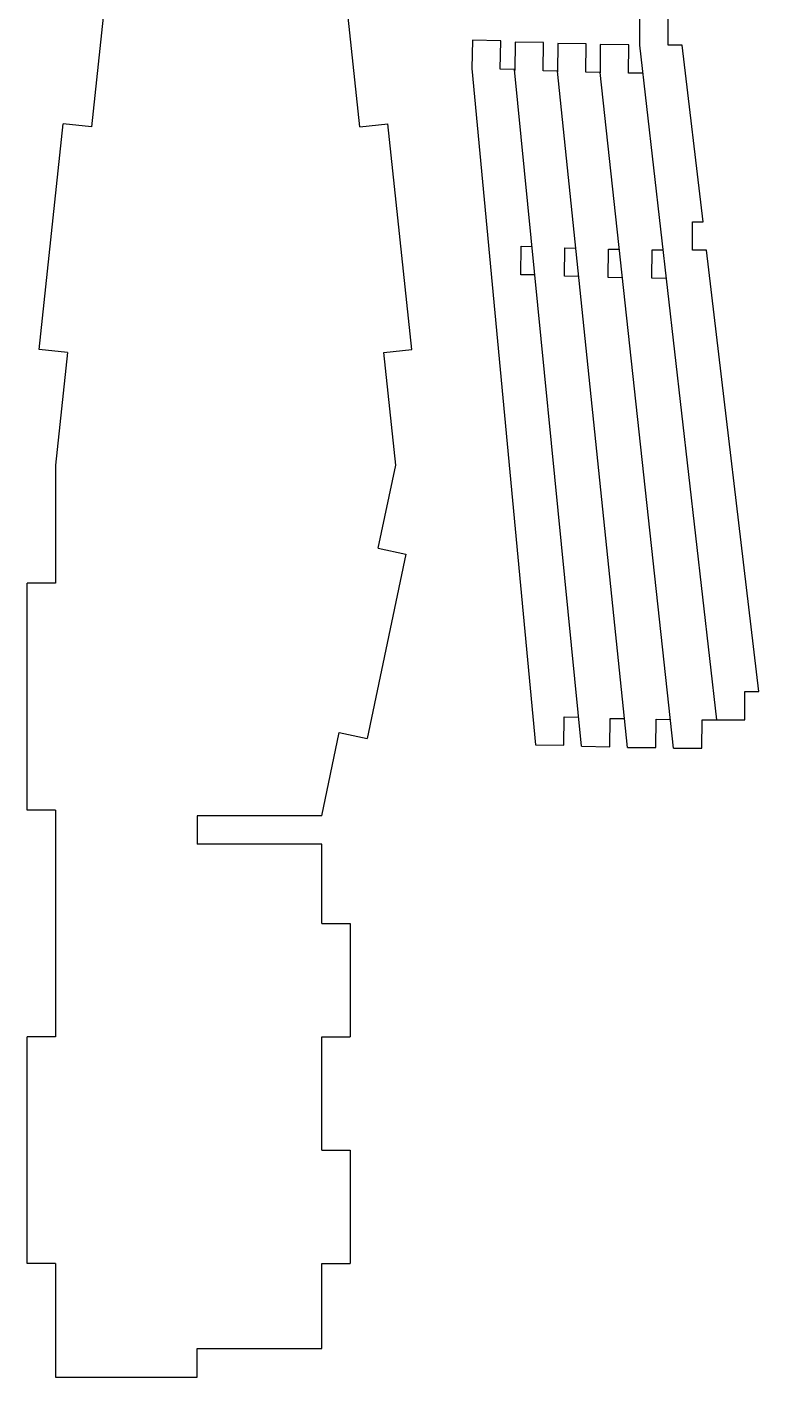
# Model space of a CAD drawing. Header units: inches. Extents: x -0.88 to 6.97, y -0.65 to 8.88.
# Drawn here: x -0.88 to 2.02, y -0.65 to 4.71 of the extents above; entities that cross this region are included whole.
import ezdxf

# ---------------------------------------------------------------- set-up
doc = ezdxf.new("R2010")
doc.units = ezdxf.units.IN
doc.header["$MEASUREMENT"] = 0

# ---------------------------------------------------------------- blocks, each defined once
blk = doc.blocks.new('block 2')
at = {"color": 7, "lineweight": 25, "true_color": 0xffffff}
blk.add_lwpolyline([(168.37, 185), (179.62, 184.95)], dxfattribs=at)
blk = doc.blocks.new('block 3')
at = {"color": 7, "lineweight": 25, "true_color": 0xffffff}
blk.add_lwpolyline([(150.11, 185.27), (161.36, 185.16)], dxfattribs=at)
blk = doc.blocks.new('block 4')
at = {"color": 7, "lineweight": 25, "true_color": 0xffffff}
blk.add_lwpolyline([(131.84, 185.71), (143.09, 185.54)], dxfattribs=at)
blk = doc.blocks.new('block 5')
at = {"color": 7, "lineweight": 25, "true_color": 0xffffff}
blk.add_lwpolyline([(113.56, 186.33), (124.81, 186.11)], dxfattribs=at)
blk = doc.blocks.new('block 7')
at = {"color": 7, "lineweight": 25, "true_color": 0xffffff}
blk.add_lwpolyline([(185.35, 196.17), (196.6, 196.17)], dxfattribs=at)
blk = doc.blocks.new('block 9')
at = {"color": 7, "lineweight": 25, "true_color": 0xffffff}
blk.add_lwpolyline([(196.6, 207.42), (202.27, 207.42)], dxfattribs=at)
blk = doc.blocks.new('block 10')
at = {"color": 7, "lineweight": 25, "true_color": 0xffffff}
blk.add_lwpolyline([(179.68, 196.2), (185.35, 196.17)], dxfattribs=at)
blk = doc.blocks.new('block 11')
at = {"color": 7, "lineweight": 25, "true_color": 0xffffff}
blk.add_lwpolyline([(161.47, 196.41), (167.14, 196.35)], dxfattribs=at)
blk = doc.blocks.new('block 12')
at = {"color": 7, "lineweight": 25, "true_color": 0xffffff}
blk.add_lwpolyline([(143.25, 196.79), (148.92, 196.71)], dxfattribs=at)
blk = doc.blocks.new('block 13')
at = {"color": 7, "lineweight": 25, "true_color": 0xffffff}
blk.add_lwpolyline([(125.03, 197.36), (130.7, 197.25)], dxfattribs=at)
blk = doc.blocks.new('block 34')
at = {"color": 7, "lineweight": 25, "true_color": 0xffffff}
blk.add_lwpolyline([(181.5, 382.55), (175.87, 382.55)], dxfattribs=at)
blk = doc.blocks.new('block 35')
at = {"color": 7, "lineweight": 25, "true_color": 0xffffff}
blk.add_lwpolyline([(165.44, 371.4), (159.81, 371.43)], dxfattribs=at)
blk = doc.blocks.new('block 36')
at = {"color": 7, "lineweight": 25, "true_color": 0xffffff}
blk.add_lwpolyline([(159.87, 382.68), (164.16, 382.66)], dxfattribs=at)
blk = doc.blocks.new('block 37')
at = {"color": 7, "lineweight": 25, "true_color": 0xffffff}
blk.add_lwpolyline([(148.09, 371.67), (142.47, 371.73)], dxfattribs=at)
blk = doc.blocks.new('block 38')
at = {"color": 7, "lineweight": 25, "true_color": 0xffffff}
blk.add_lwpolyline([(142.58, 382.98), (146.87, 382.94)], dxfattribs=at)
blk = doc.blocks.new('block 39')
at = {"color": 7, "lineweight": 25, "true_color": 0xffffff}
blk.add_lwpolyline([(130.74, 372.12), (125.12, 372.21)], dxfattribs=at)
blk = doc.blocks.new('block 40')
at = {"color": 7, "lineweight": 25, "true_color": 0xffffff}
blk.add_lwpolyline([(125.28, 383.46), (129.57, 383.39)], dxfattribs=at)
blk = doc.blocks.new('block 41')
at = {"color": 7, "lineweight": 25, "true_color": 0xffffff}
blk.add_lwpolyline([(113.38, 372.75), (107.76, 372.86)], dxfattribs=at)
blk = doc.blocks.new('block 42')
at = {"color": 7, "lineweight": 25, "true_color": 0xffffff}
blk.add_lwpolyline([(107.98, 384.11), (112.27, 384.02)], dxfattribs=at)
blk = doc.blocks.new('block 44')
at = {"color": 7, "lineweight": 25, "true_color": 0xffffff}
blk.add_lwpolyline([(131.84, 185.71), (105.33, 454.29)], dxfattribs=at)
blk = doc.blocks.new('block 45')
at = {"color": 7, "lineweight": 25, "true_color": 0xffffff}
blk.add_lwpolyline([(88.42, 454.63), (113.56, 186.33)], dxfattribs=at)
blk = doc.blocks.new('block 46')
at = {"color": 7, "lineweight": 25, "true_color": 0xffffff}
blk.add_lwpolyline([(88.64, 465.88), (88.42, 454.63)], dxfattribs=at)
blk = doc.blocks.new('block 47')
at = {"color": 7, "lineweight": 25, "true_color": 0xffffff}
blk.add_lwpolyline([(99.66, 454.41), (99.88, 465.65)], dxfattribs=at)
blk = doc.blocks.new('block 49')
at = {"color": 7, "lineweight": 25, "true_color": 0xffffff}
blk.add_lwpolyline([(175.87, 393.8), (180.17, 393.8)], dxfattribs=at)
blk = doc.blocks.new('block 50')
at = {"color": 7, "lineweight": 25, "true_color": 0xffffff}
blk.add_lwpolyline([(150.11, 185.27), (122.29, 453.63)], dxfattribs=at)
blk = doc.blocks.new('block 53')
at = {"color": 7, "lineweight": 25, "true_color": 0xffffff}
blk.add_lwpolyline([(122.44, 464.55), (122.33, 453.3)], dxfattribs=at)
blk = doc.blocks.new('block 54')
at = {"color": 7, "lineweight": 25, "true_color": 0xffffff}
blk.add_lwpolyline([(105.54, 465.13), (105.37, 453.88)], dxfattribs=at)
blk = doc.blocks.new('block 55')
at = {"color": 7, "lineweight": 25, "true_color": 0xffffff}
blk.add_lwpolyline([(116.62, 453.71), (116.79, 464.96)], dxfattribs=at)
blk = doc.blocks.new('block 56')
at = {"color": 7, "lineweight": 25, "true_color": 0xffffff}
blk.add_lwpolyline([(125.12, 372.21), (125.28, 383.46)], dxfattribs=at)
blk = doc.blocks.new('block 57')
at = {"color": 7, "lineweight": 25, "true_color": 0xffffff}
blk.add_lwpolyline([(107.76, 372.86), (107.98, 384.11)], dxfattribs=at)
blk = doc.blocks.new('block 64')
at = {"color": 7, "lineweight": 25, "true_color": 0xffffff}
blk.add_lwpolyline([(168.37, 185), (139.24, 453.14)], dxfattribs=at)
blk = doc.blocks.new('block 67')
at = {"color": 7, "lineweight": 25, "true_color": 0xffffff}
blk.add_lwpolyline([(139.33, 464.15), (139.27, 452.9)], dxfattribs=at)
blk = doc.blocks.new('block 68')
at = {"color": 7, "lineweight": 25, "true_color": 0xffffff}
blk.add_lwpolyline([(150.52, 452.85), (150.58, 464.1)], dxfattribs=at)
blk = doc.blocks.new('block 69')
at = {"color": 7, "lineweight": 25, "true_color": 0xffffff}
blk.add_lwpolyline([(133.57, 453.19), (133.69, 464.44)], dxfattribs=at)
blk = doc.blocks.new('block 70')
at = {"color": 7, "lineweight": 25, "true_color": 0xffffff}
blk.add_lwpolyline([(142.47, 371.73), (142.58, 382.98)], dxfattribs=at)
blk = doc.blocks.new('block 71')
at = {"color": 7, "lineweight": 25, "true_color": 0xffffff}
blk.add_lwpolyline([(143.09, 185.54), (143.25, 196.79)], dxfattribs=at)
blk = doc.blocks.new('block 72')
at = {"color": 7, "lineweight": 25, "true_color": 0xffffff}
blk.add_lwpolyline([(124.81, 186.11), (125.03, 197.36)], dxfattribs=at)
blk = doc.blocks.new('block 77')
at = {"color": 7, "lineweight": 25, "true_color": 0xffffff}
blk.add_lwpolyline([(156.19, 452.82), (150.52, 452.85)], dxfattribs=at)
blk = doc.blocks.new('block 78')
at = {"color": 7, "lineweight": 25, "true_color": 0xffffff}
blk.add_lwpolyline([(139.24, 453.14), (133.57, 453.19)], dxfattribs=at)
blk = doc.blocks.new('block 79')
at = {"color": 7, "lineweight": 25, "true_color": 0xffffff}
blk.add_lwpolyline([(122.29, 453.63), (116.62, 453.71)], dxfattribs=at)
blk = doc.blocks.new('block 80')
at = {"color": 7, "lineweight": 25, "true_color": 0xffffff}
blk.add_lwpolyline([(105.33, 454.29), (99.66, 454.41)], dxfattribs=at)
blk = doc.blocks.new('block 82')
at = {"color": 7, "lineweight": 25, "true_color": 0xffffff}
blk.add_lwpolyline([(154.93, 463.92), (185.35, 196.17)], dxfattribs=at)
blk = doc.blocks.new('block 83')
at = {"color": 7, "lineweight": 25, "true_color": 0xffffff}
blk.add_lwpolyline([(154.93, 603.06), (154.93, 463.92)], dxfattribs=at)
blk = doc.blocks.new('block 84')
at = {"color": 7, "lineweight": 25, "true_color": 0xffffff}
blk.add_lwpolyline([(166.18, 463.92), (166.18, 603.06)], dxfattribs=at)
blk = doc.blocks.new('block 85')
at = {"color": 7, "lineweight": 25, "true_color": 0xffffff}
blk.add_lwpolyline([(175.87, 382.55), (175.87, 393.8)], dxfattribs=at)
blk = doc.blocks.new('block 86')
at = {"color": 7, "lineweight": 25, "true_color": 0xffffff}
blk.add_lwpolyline([(159.81, 371.43), (159.87, 382.68)], dxfattribs=at)
blk = doc.blocks.new('block 87')
at = {"color": 7, "lineweight": 25, "true_color": 0xffffff}
blk.add_lwpolyline([(161.36, 185.16), (161.47, 196.41)], dxfattribs=at)
blk = doc.blocks.new('block 89')
at = {"color": 7, "lineweight": 25, "true_color": 0xffffff}
blk.add_lwpolyline([(171.85, 463.92), (166.18, 463.92)], dxfattribs=at)
blk = doc.blocks.new('block 93')
at = {"color": 7, "lineweight": 25, "true_color": 0xffffff}
blk.add_lwpolyline([(150.58, 464.1), (139.33, 464.15)], dxfattribs=at)
blk = doc.blocks.new('block 94')
at = {"color": 7, "lineweight": 25, "true_color": 0xffffff}
blk.add_lwpolyline([(133.69, 464.44), (122.44, 464.55)], dxfattribs=at)
blk = doc.blocks.new('block 95')
at = {"color": 7, "lineweight": 25, "true_color": 0xffffff}
blk.add_lwpolyline([(116.79, 464.96), (105.54, 465.13)], dxfattribs=at)
blk = doc.blocks.new('block 96')
at = {"color": 7, "lineweight": 25, "true_color": 0xffffff}
blk.add_lwpolyline([(99.88, 465.65), (88.64, 465.88)], dxfattribs=at)
blk = doc.blocks.new('block 98')
at = {"color": 7, "lineweight": 25, "true_color": 0xffffff}
blk.add_lwpolyline([(202.27, 207.42), (181.5, 382.55)], dxfattribs=at)
blk = doc.blocks.new('block 99')
at = {"color": 7, "lineweight": 25, "true_color": 0xffffff}
blk.add_lwpolyline([(180.17, 393.8), (171.85, 463.92)], dxfattribs=at)
blk = doc.blocks.new('block 100')
at = {"color": 7, "lineweight": 25, "true_color": 0xffffff}
blk.add_lwpolyline([(196.6, 196.17), (196.6, 207.42)], dxfattribs=at)
blk = doc.blocks.new('block 101')
at = {"color": 7, "lineweight": 25, "true_color": 0xffffff}
blk.add_lwpolyline([(179.62, 184.95), (179.68, 196.2)], dxfattribs=at)
blk = doc.blocks.new('block 454')
at = {"color": 7, "lineweight": 25, "true_color": 0xffffff}
blk.add_lwpolyline([(-76.85, -64.6), (-20.59, -64.6)], dxfattribs=at)
blk = doc.blocks.new('block 455')
at = {"color": 7, "lineweight": 25, "true_color": 0xffffff}
blk.add_lwpolyline([(-20.59, -53.35), (28.81, -53.35)], dxfattribs=at)
blk = doc.blocks.new('block 456')
at = {"color": 7, "lineweight": 25, "true_color": 0xffffff}
blk.add_lwpolyline([(-76.85, -19.6), (-88.1, -19.6)], dxfattribs=at)
blk = doc.blocks.new('block 457')
at = {"color": 7, "lineweight": 25, "true_color": 0xffffff}
blk.add_lwpolyline([(28.81, -19.6), (40.06, -19.6)], dxfattribs=at)
blk = doc.blocks.new('block 458')
at = {"color": 7, "lineweight": 25, "true_color": 0xffffff}
blk.add_lwpolyline([(28.81, 25.4), (40.06, 25.4)], dxfattribs=at)
blk = doc.blocks.new('block 459')
at = {"color": 7, "lineweight": 25, "true_color": 0xffffff}
blk.add_lwpolyline([(-76.85, 70.4), (-88.1, 70.4)], dxfattribs=at)
blk = doc.blocks.new('block 460')
at = {"color": 7, "lineweight": 25, "true_color": 0xffffff}
blk.add_lwpolyline([(28.81, 70.4), (40.06, 70.4)], dxfattribs=at)
blk = doc.blocks.new('block 461')
at = {"color": 7, "lineweight": 25, "true_color": 0xffffff}
blk.add_lwpolyline([(28.81, 115.4), (40.06, 115.4)], dxfattribs=at)
blk = doc.blocks.new('block 462')
at = {"color": 7, "lineweight": 25, "true_color": 0xffffff}
blk.add_lwpolyline([(28.81, 146.9), (-20.59, 146.9)], dxfattribs=at)
blk = doc.blocks.new('block 463')
at = {"color": 7, "lineweight": 25, "true_color": 0xffffff}
blk.add_lwpolyline([(28.81, 158.15), (-20.59, 158.15)], dxfattribs=at)
blk = doc.blocks.new('block 464')
at = {"color": 7, "lineweight": 25, "true_color": 0xffffff}
blk.add_lwpolyline([(-76.85, 160.4), (-88.1, 160.4)], dxfattribs=at)
blk = doc.blocks.new('block 465')
at = {"color": 7, "lineweight": 25, "true_color": 0xffffff}
blk.add_lwpolyline([(35.78, 191.17), (46.79, 188.85)], dxfattribs=at)
blk = doc.blocks.new('block 466')
at = {"color": 7, "lineweight": 25, "true_color": 0xffffff}
blk.add_lwpolyline([(-76.85, 250.4), (-88.1, 250.4)], dxfattribs=at)
blk = doc.blocks.new('block 467')
at = {"color": 7, "lineweight": 25, "true_color": 0xffffff}
blk.add_lwpolyline([(51.19, 264.27), (62.2, 261.95)], dxfattribs=at)
blk = doc.blocks.new('block 468')
at = {"color": 7, "lineweight": 25, "true_color": 0xffffff}
blk.add_lwpolyline([(-88.1, -19.6), (-88.1, 70.4)], dxfattribs=at)
blk = doc.blocks.new('block 469')
at = {"color": 7, "lineweight": 25, "true_color": 0xffffff}
blk.add_lwpolyline([(-88.1, 160.4), (-88.1, 250.4)], dxfattribs=at)
blk = doc.blocks.new('block 470')
at = {"color": 7, "lineweight": 25, "true_color": 0xffffff}
blk.add_lwpolyline([(-76.85, 297.29), (-76.85, 250.4)], dxfattribs=at)
blk = doc.blocks.new('block 471')
at = {"color": 7, "lineweight": 25, "true_color": 0xffffff}
blk.add_lwpolyline([(-76.85, 160.4), (-76.85, 70.4)], dxfattribs=at)
blk = doc.blocks.new('block 472')
at = {"color": 7, "lineweight": 25, "true_color": 0xffffff}
blk.add_lwpolyline([(-76.85, -19.6), (-76.85, -64.6)], dxfattribs=at)
blk = doc.blocks.new('block 473')
at = {"color": 7, "lineweight": 25, "true_color": 0xffffff}
blk.add_lwpolyline([(-83.28, 343.23), (-73.76, 432.72)], dxfattribs=at)
blk = doc.blocks.new('block 475')
at = {"color": 7, "lineweight": 25, "true_color": 0xffffff}
blk.add_lwpolyline([(53.4, 342.04), (64.58, 343.23)], dxfattribs=at)
blk = doc.blocks.new('block 476')
at = {"color": 7, "lineweight": 25, "true_color": 0xffffff}
blk.add_lwpolyline([(-72.09, 342.04), (-83.28, 343.23)], dxfattribs=at)
blk = doc.blocks.new('block 478')
at = {"color": 7, "lineweight": 25, "true_color": 0xffffff}
blk.add_lwpolyline([(-48.02, 568.46), (-62.58, 431.54)], dxfattribs=at)
blk = doc.blocks.new('block 479')
at = {"color": 7, "lineweight": 25, "true_color": 0xffffff}
blk.add_lwpolyline([(-72.09, 342.04), (-76.85, 297.29)], dxfattribs=at)
blk = doc.blocks.new('block 480')
at = {"color": 7, "lineweight": 25, "true_color": 0xffffff}
blk.add_lwpolyline([(-20.59, 158.15), (-20.59, 146.9)], dxfattribs=at)
blk = doc.blocks.new('block 481')
at = {"color": 7, "lineweight": 25, "true_color": 0xffffff}
blk.add_lwpolyline([(-20.59, -64.6), (-20.59, -53.35)], dxfattribs=at)
blk = doc.blocks.new('block 482')
at = {"color": 7, "lineweight": 25, "true_color": 0xffffff}
blk.add_lwpolyline([(43.88, 431.54), (55.07, 432.72)], dxfattribs=at)
blk = doc.blocks.new('block 483')
at = {"color": 7, "lineweight": 25, "true_color": 0xffffff}
blk.add_lwpolyline([(-62.58, 431.54), (-73.76, 432.72)], dxfattribs=at)
blk = doc.blocks.new('block 484')
at = {"color": 7, "lineweight": 25, "true_color": 0xffffff}
blk.add_lwpolyline([(58.15, 297.29), (53.4, 342.04)], dxfattribs=at)
blk = doc.blocks.new('block 485')
at = {"color": 7, "lineweight": 25, "true_color": 0xffffff}
blk.add_lwpolyline([(43.88, 431.54), (29.32, 568.46)], dxfattribs=at)
blk = doc.blocks.new('block 487')
at = {"color": 7, "lineweight": 25, "true_color": 0xffffff}
blk.add_lwpolyline([(28.81, -53.35), (28.81, -19.6)], dxfattribs=at)
blk = doc.blocks.new('block 488')
at = {"color": 7, "lineweight": 25, "true_color": 0xffffff}
blk.add_lwpolyline([(28.81, 25.4), (28.81, 70.4)], dxfattribs=at)
blk = doc.blocks.new('block 489')
at = {"color": 7, "lineweight": 25, "true_color": 0xffffff}
blk.add_lwpolyline([(28.81, 115.4), (28.81, 146.9)], dxfattribs=at)
blk = doc.blocks.new('block 490')
at = {"color": 7, "lineweight": 25, "true_color": 0xffffff}
blk.add_lwpolyline([(40.06, 115.4), (40.06, 70.4)], dxfattribs=at)
blk = doc.blocks.new('block 491')
at = {"color": 7, "lineweight": 25, "true_color": 0xffffff}
blk.add_lwpolyline([(40.06, 25.4), (40.06, -19.6)], dxfattribs=at)
blk = doc.blocks.new('block 492')
at = {"color": 7, "lineweight": 25, "true_color": 0xffffff}
blk.add_lwpolyline([(64.58, 343.23), (55.07, 432.72)], dxfattribs=at)
blk = doc.blocks.new('block 494')
at = {"color": 7, "lineweight": 25, "true_color": 0xffffff}
blk.add_lwpolyline([(28.81, 158.15), (35.78, 191.17)], dxfattribs=at)
blk = doc.blocks.new('block 495')
at = {"color": 7, "lineweight": 25, "true_color": 0xffffff}
blk.add_lwpolyline([(51.19, 264.27), (58.15, 297.29)], dxfattribs=at)
blk = doc.blocks.new('block 496')
at = {"color": 7, "lineweight": 25, "true_color": 0xffffff}
blk.add_lwpolyline([(62.2, 261.95), (46.79, 188.85)], dxfattribs=at)

msp = doc.modelspace()

# ---------------------------------------------------------------- block references
at = {"xscale": 0.01, "yscale": 0.01, "zscale": 0.01}
for name in ['block 83', 'block 84', 'block 478', 'block 485', 'block 46', 'block 96', 'block 47', 'block 54', 'block 95', 'block 55', 'block 53', 'block 94', 'block 69', 'block 67', 'block 93', 'block 68', 'block 82', 'block 89', 'block 99', 'block 45', 'block 80', 'block 44', 'block 79', 'block 50', 'block 78', 'block 64', 'block 77', 'block 473', 'block 483', 'block 482', 'block 492', 'block 49', 'block 85', 'block 57', 'block 42', 'block 56', 'block 40', 'block 70', 'block 38', 'block 86', 'block 36', 'block 34', 'block 98', 'block 41', 'block 39', 'block 37', 'block 35', 'block 476', 'block 475', 'block 479', 'block 484', 'block 470', 'block 495', 'block 467', 'block 496', 'block 466', 'block 469', 'block 9', 'block 100', 'block 72', 'block 13', 'block 71', 'block 12', 'block 87', 'block 11', 'block 101', 'block 10', 'block 7', 'block 494', 'block 465', 'block 5', 'block 4', 'block 3', 'block 2', 'block 464', 'block 471', 'block 463', 'block 480', 'block 462', 'block 489', 'block 461', 'block 490', 'block 459', 'block 468', 'block 460', 'block 488', 'block 458', 'block 491', 'block 456', 'block 472', 'block 457', 'block 487', 'block 455', 'block 481', 'block 454']:
    msp.add_blockref(name, (0, 0), dxfattribs=at)

doc.saveas('drawing.dxf')
